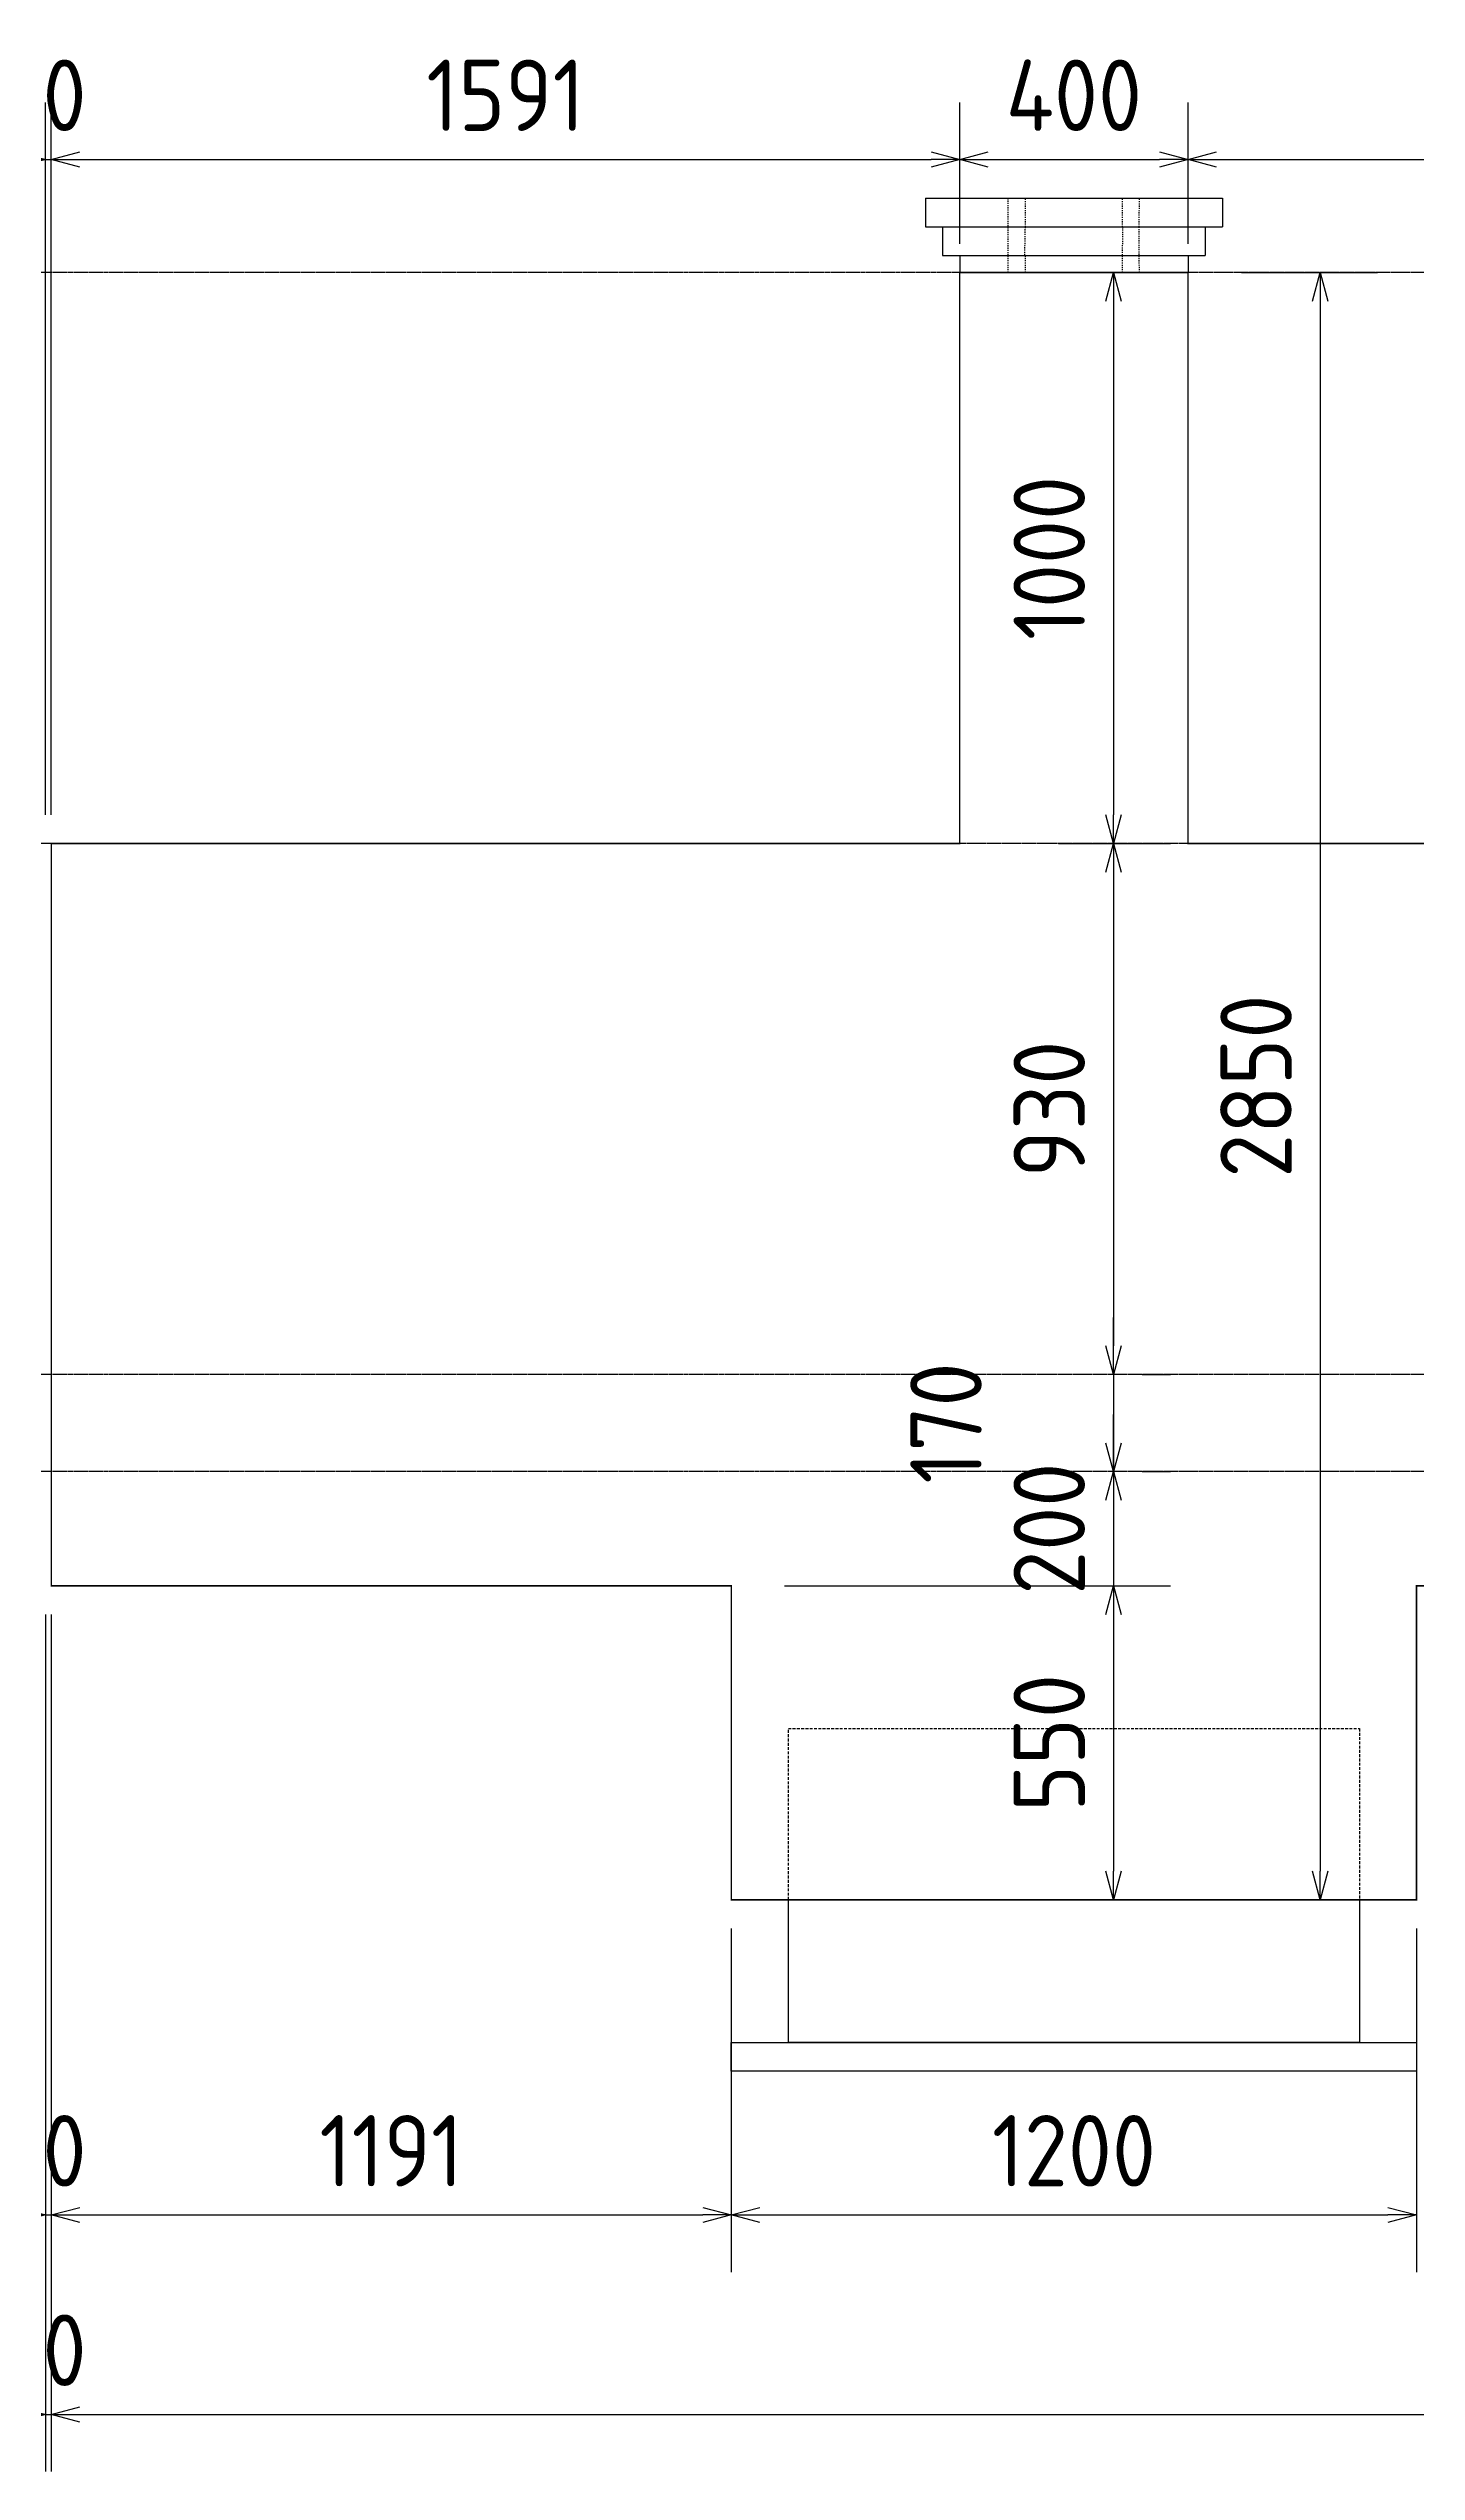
# Model space of a CAD drawing. Header units: centimetres. Extents: x -6122352 to 7132207, y -1694241 to 1947892.
# Drawn here: x 3296709 to 3299105, y 50734 to 54977 of the extents above; entities that cross this region are included whole.
import ezdxf

# ---------------------------------------------------------------- set-up
doc = ezdxf.new("R2010")
doc.units = ezdxf.units.CM
doc.header["$MEASUREMENT"] = 0
doc.header["$PDMODE"] = 66
doc.header["$PDSIZE"] = 100
for name, pattern in [('23585-XR-AR-END-SETTING OUT PLAN$0$HIDDEN', [0.375, 0.25, -0.125]), ('DASHED2', [0.375, 0.25, -0.125]), ('DXK_LINE_DOT2', [3.9198, 1.9599, -1.9599])]:
    doc.linetypes.add(name, pattern=pattern)
doc.layers.add('@MI-TYPE-01', color=30, linetype='Continuous')
doc.styles.add('Schueco-BEMSTIL', font='isocpeur.ttf', dxfattribs={"width": 0.9})
doc.dimstyles.new('MI- JWC-TXT-2.5 MM', dxfattribs={"dimscale": 1.5, "dimtxt": 2.5, "dimasz": 1, "dimexe": 2, "dimexo": 1, "dimgap": 1, "dimtad": 1, "dimdec": 0, "dimdsep": 46, "dimtxsty": 'Schueco-BEMSTIL', "dimblk": 'OPEN30', "dimcen": 0, "dimdle": 2, "dimclrd": 140, "dimclre": 8, "dimclrt": 40, "dimadec": 0, "dimazin": 2, "dimtfac": 1, "dimtdec": 0, "dimtix": 1, "dimtmove": 2, "dimatfit": 3, "dimldrblk": 'OPEN', "dimfxl": 2, "dimlwd": -1, "dimlwe": -1, "dimarcsym": 0})

# ---------------------------------------------------------------- blocks, each defined once
blk = doc.blocks.new('T1-FOOTING ELEVATION')
at = {"color": 9}
blk.add_lwpolyline([(-600, -250), (600, -250), (600, -300), (-600, -300)], close=True, dxfattribs=at)
at = {"layer": '@MI-TYPE-01', "color": 114, "linetype": '23585-XR-AR-END-SETTING OUT PLAN$0$HIDDEN', "ltscale": 20, "true_color": 0x139b48}
blk.add_lwpolyline([(-500, 0), (-500, 300), (500, 300), (500, 0)], dxfattribs=at)
at = {"layer": '@MI-TYPE-01', "color": 114, "true_color": 0x139b48}
blk.add_lwpolyline([(-500, 0), (500, 0), (500, -250), (-500, -250)], close=True, dxfattribs=at)
blk = doc.blocks.new('_Open30')
at = {"color": 0, "linetype": 'ByBlock', "lineweight": -2}
for p, q in [((-1, 0.268), (0, 0)), ((0, 0), (-1, -0.268)), ((0, 0), (-1, 0))]:
    blk.add_line(p, q, dxfattribs=at)
blk = doc.blocks.new('*D4572')
at = {"layer": '@MI-TYPE-01', "color": 8, "transparency": 16777216}
for p, q in [((3298477.8, 54585.1), (3298674.1, 54585.1)), ((3298477.8, 53585.1), (3298674.1, 53585.1))]:
    blk.add_line(p, q, dxfattribs=at)
at = {"layer": '@MI-TYPE-01', "color": 140, "transparency": 16777216}
blk.add_line((3298574.1, 54535.1), (3298574.1, 53635.1), dxfattribs=at)
at = {"layer": 'Defpoints', "color": 0, "transparency": 16777216}
for p in [(3298427.8, 54585.1), (3298427.8, 53585.1), (3298574.1, 53585.1)]:
    blk.add_point(p, dxfattribs=at)
at = {"layer": '@MI-TYPE-01', "color": 140, "transparency": 16777216, "xscale": 50, "yscale": 50, "zscale": 50}
for p, rotation in [((3298574.1, 54585.1), 90), ((3298574.1, 53585.1), 270)]:
    blk.add_blockref('_Open30', p, dxfattribs=dict(at, rotation=rotation))
at = {"layer": '@MI-TYPE-01', "color": 40, "transparency": 16777216, "insert": (3298461.6, 54085.1), "char_height": 125, "attachment_point": 5, "rotation": 90, "style": 'Schueco-BEMSTIL'}
blk.add_mtext('1000', dxfattribs=at)
blk = doc.blocks.new('_Open')
at = {"color": 0, "linetype": 'ByBlock', "lineweight": -2}
for p, q in [((-1, 0.2), (0, 0)), ((-1, -0.2), (0, 0)), ((0, 0), (-1, 0))]:
    blk.add_line(p, q, dxfattribs=at)
blk = doc.blocks.new('*D4573')
at = {"layer": '@MI-TYPE-01', "color": 8, "transparency": 16777216}
for p, q in [((3298477.8, 53585.1), (3298674.1, 53585.1)), ((3298624.1, 52655.1), (3298674.1, 52655.1))]:
    blk.add_line(p, q, dxfattribs=at)
at = {"layer": '@MI-TYPE-01', "color": 140, "transparency": 16777216}
blk.add_line((3298574.1, 53535.1), (3298574.1, 52705.1), dxfattribs=at)
at = {"layer": 'Defpoints', "color": 0, "transparency": 16777216}
for p in [(3298427.8, 53585.1), (3298574.1, 52655.1), (3298574.1, 52655.1)]:
    blk.add_point(p, dxfattribs=at)
at = {"layer": '@MI-TYPE-01', "color": 140, "transparency": 16777216, "xscale": 50, "yscale": 50, "zscale": 50}
for p, rotation in [((3298574.1, 53585.1), 90), ((3298574.1, 52655.1), 270)]:
    blk.add_blockref('_Open30', p, dxfattribs=dict(at, rotation=rotation))
at = {"layer": '@MI-TYPE-01', "color": 40, "transparency": 16777216, "insert": (3298461.6, 53120.1), "char_height": 125, "attachment_point": 5, "rotation": 90, "style": 'Schueco-BEMSTIL'}
blk.add_mtext('930', dxfattribs=at)
blk = doc.blocks.new('*D4574')
at = {"layer": '@MI-TYPE-01', "color": 140, "transparency": 16777216}
for p, q in [((3298574.1, 52705.1), (3298574.1, 52755.1)), ((3298574.1, 52655.1), (3298574.1, 52485.1)), ((3298574.1, 52435.1), (3298574.1, 52385.1))]:
    blk.add_line(p, q, dxfattribs=at)
at = {"layer": '@MI-TYPE-01', "color": 8, "transparency": 16777216}
for p, q in [((3298624.1, 52655.1), (3298674.1, 52655.1)), ((3298624.1, 52485.1), (3298674.1, 52485.1))]:
    blk.add_line(p, q, dxfattribs=at)
at = {"layer": 'Defpoints', "color": 0, "transparency": 16777216}
for p in [(3298574.1, 52655.1), (3298574.1, 52485.1), (3298574.1, 52485.1)]:
    blk.add_point(p, dxfattribs=at)
at = {"layer": '@MI-TYPE-01', "color": 140, "transparency": 16777216, "xscale": 50, "yscale": 50, "zscale": 50}
for p, rotation in [((3298574.1, 52655.1), 270), ((3298574.1, 52485.1), 90)]:
    blk.add_blockref('_Open30', p, dxfattribs=dict(at, rotation=rotation))
at = {"layer": '@MI-TYPE-01', "color": 40, "transparency": 16777216, "insert": (3298280.7, 52570.1), "char_height": 125, "attachment_point": 5, "rotation": 90, "style": 'Schueco-BEMSTIL'}
blk.add_mtext('170', dxfattribs=at)
blk = doc.blocks.new('*D4575')
at = {"layer": '@MI-TYPE-01', "color": 140, "transparency": 16777216}
for p, q in [((3298574.1, 52535.1), (3298574.1, 52585.1)), ((3298574.1, 52485.1), (3298574.1, 52285.1)), ((3298574.1, 52235.1), (3298574.1, 52185.1))]:
    blk.add_line(p, q, dxfattribs=at)
at = {"layer": '@MI-TYPE-01', "color": 8, "transparency": 16777216}
for p, q in [((3298624.1, 52485.1), (3298674.1, 52485.1)), ((3297998.3, 52285.1), (3298674.1, 52285.1))]:
    blk.add_line(p, q, dxfattribs=at)
at = {"layer": 'Defpoints', "color": 0, "transparency": 16777216}
for p in [(3298574.1, 52485.1), (3297948.3, 52285.1), (3298574.1, 52285.1)]:
    blk.add_point(p, dxfattribs=at)
at = {"layer": '@MI-TYPE-01', "color": 140, "transparency": 16777216, "xscale": 50, "yscale": 50, "zscale": 50}
for p, rotation in [((3298574.1, 52485.1), 270), ((3298574.1, 52285.1), 90)]:
    blk.add_blockref('_Open30', p, dxfattribs=dict(at, rotation=rotation))
at = {"layer": '@MI-TYPE-01', "color": 40, "transparency": 16777216, "insert": (3298461.6, 52385.1), "char_height": 125, "attachment_point": 5, "rotation": 90, "style": 'Schueco-BEMSTIL'}
blk.add_mtext('200', dxfattribs=at)
blk = doc.blocks.new('*D4576')
at = {"layer": '@MI-TYPE-01', "color": 8, "transparency": 16777216}
for p, q in [((3297998.3, 52285.1), (3298674.1, 52285.1)), ((3298598.3, 51735.1), (3298674.1, 51735.1))]:
    blk.add_line(p, q, dxfattribs=at)
at = {"layer": '@MI-TYPE-01', "color": 140, "transparency": 16777216}
blk.add_line((3298574.1, 52235.1), (3298574.1, 51785.1), dxfattribs=at)
at = {"layer": 'Defpoints', "color": 0, "transparency": 16777216}
for p in [(3297948.3, 52285.1), (3298548.3, 51735.1), (3298574.1, 51735.1)]:
    blk.add_point(p, dxfattribs=at)
at = {"layer": '@MI-TYPE-01', "color": 140, "transparency": 16777216, "xscale": 50, "yscale": 50, "zscale": 50}
for p, rotation in [((3298574.1, 52285.1), 90), ((3298574.1, 51735.1), 270)]:
    blk.add_blockref('_Open30', p, dxfattribs=dict(at, rotation=rotation))
at = {"layer": '@MI-TYPE-01', "color": 40, "transparency": 16777216, "insert": (3298461.6, 52010.1), "char_height": 125, "attachment_point": 5, "rotation": 90, "style": 'Schueco-BEMSTIL'}
blk.add_mtext('550', dxfattribs=at)
blk = doc.blocks.new('*D4577')
at = {"layer": '@MI-TYPE-01', "color": 8, "transparency": 16777216}
for p, q in [((3298798.3, 54585.1), (3299036.3, 54585.1)), ((3298798.3, 51735.1), (3299036.3, 51735.1))]:
    blk.add_line(p, q, dxfattribs=at)
at = {"layer": '@MI-TYPE-01', "color": 140, "transparency": 16777216}
blk.add_line((3298936.3, 54535.1), (3298936.3, 51785.1), dxfattribs=at)
at = {"layer": 'Defpoints', "color": 0, "transparency": 16777216}
for p in [(3298748.3, 54585.1), (3298748.3, 51735.1), (3298936.3, 51735.1)]:
    blk.add_point(p, dxfattribs=at)
at = {"layer": '@MI-TYPE-01', "color": 140, "transparency": 16777216, "xscale": 50, "yscale": 50, "zscale": 50}
for p, rotation in [((3298936.3, 54585.1), 90), ((3298936.3, 51735.1), 270)]:
    blk.add_blockref('_Open30', p, dxfattribs=dict(at, rotation=rotation))
at = {"layer": '@MI-TYPE-01', "color": 40, "transparency": 16777216, "insert": (3298823.8, 53160.1), "char_height": 125, "attachment_point": 5, "rotation": 90, "style": 'Schueco-BEMSTIL'}
blk.add_mtext('2850', dxfattribs=at)
blk = doc.blocks.new('*D4610')
at = {"layer": '@MI-TYPE-01', "color": 8, "transparency": 16777216}
for p, q in [((3296704.1, 52235.1), (3296704.1, 51083.2)), ((3296714.1, 52235.1), (3296714.1, 51083.2))]:
    blk.add_line(p, q, dxfattribs=at)
at = {"layer": '@MI-TYPE-01', "color": 140, "transparency": 16777216}
for p, q in [((3296654.1, 51183.2), (3296604.1, 51183.2)), ((3296704.1, 51183.2), (3296714.1, 51183.2)), ((3296764.1, 51183.2), (3296814.1, 51183.2))]:
    blk.add_line(p, q, dxfattribs=at)
at = {"layer": 'Defpoints', "color": 0, "transparency": 16777216}
for p in [(3296704.1, 52285.1), (3296714.1, 52285.1), (3296714.1, 51183.2)]:
    blk.add_point(p, dxfattribs=at)
at = {"layer": '@MI-TYPE-01', "color": 140, "transparency": 16777216, "xscale": 50, "yscale": 50, "zscale": 50}
blk.add_blockref('_Open30', (3296704.1, 51183.2), dxfattribs=at)
at = {"layer": '@MI-TYPE-01', "color": 140, "transparency": 16777216, "xscale": 50, "yscale": 50, "zscale": 50, "rotation": 180}
blk.add_blockref('_Open30', (3296714.1, 51183.2), dxfattribs=at)
at = {"layer": '@MI-TYPE-01', "color": 40, "transparency": 16777216, "insert": (3296709.1, 51295.7), "char_height": 125, "attachment_point": 5, "style": 'Schueco-BEMSTIL'}
blk.add_mtext('10', dxfattribs=at)
blk = doc.blocks.new('*D4611')
at = {"layer": '@MI-TYPE-01', "color": 8, "transparency": 16777216}
for p, q in [((3296714.1, 52235.1), (3296714.1, 51083.2)), ((3297904.8, 51685.1), (3297904.8, 51083.2))]:
    blk.add_line(p, q, dxfattribs=at)
at = {"layer": '@MI-TYPE-01', "color": 140, "transparency": 16777216}
blk.add_line((3296764.1, 51183.2), (3297854.8, 51183.2), dxfattribs=at)
at = {"layer": 'Defpoints', "color": 0, "transparency": 16777216}
for p in [(3296714.1, 52285.1), (3297904.8, 51735.1), (3297904.8, 51183.2)]:
    blk.add_point(p, dxfattribs=at)
at = {"layer": '@MI-TYPE-01', "color": 140, "transparency": 16777216, "xscale": 50, "yscale": 50, "zscale": 50, "rotation": 180}
blk.add_blockref('_Open30', (3296714.1, 51183.2), dxfattribs=at)
at = {"layer": '@MI-TYPE-01', "color": 140, "transparency": 16777216, "xscale": 50, "yscale": 50, "zscale": 50}
blk.add_blockref('_Open30', (3297904.8, 51183.2), dxfattribs=at)
at = {"layer": '@MI-TYPE-01', "color": 40, "transparency": 16777216, "insert": (3297309.5, 51295.7), "char_height": 125, "attachment_point": 5, "style": 'Schueco-BEMSTIL'}
blk.add_mtext('1191', dxfattribs=at)
blk = doc.blocks.new('*D4612')
at = {"layer": '@MI-TYPE-01', "color": 8, "transparency": 16777216}
for p, q in [((3297904.8, 51685.1), (3297904.8, 51083.2)), ((3299104.8, 51685.1), (3299104.8, 51083.2))]:
    blk.add_line(p, q, dxfattribs=at)
at = {"layer": '@MI-TYPE-01', "color": 140, "transparency": 16777216}
blk.add_line((3297954.8, 51183.2), (3299054.8, 51183.2), dxfattribs=at)
at = {"layer": 'Defpoints', "color": 0, "transparency": 16777216}
for p in [(3297904.8, 51735.1), (3299104.8, 51735.1), (3299104.8, 51183.2)]:
    blk.add_point(p, dxfattribs=at)
at = {"layer": '@MI-TYPE-01', "color": 140, "transparency": 16777216, "xscale": 50, "yscale": 50, "zscale": 50, "rotation": 180}
blk.add_blockref('_Open30', (3297904.8, 51183.2), dxfattribs=at)
at = {"layer": '@MI-TYPE-01', "color": 140, "transparency": 16777216, "xscale": 50, "yscale": 50, "zscale": 50}
blk.add_blockref('_Open30', (3299104.8, 51183.2), dxfattribs=at)
at = {"layer": '@MI-TYPE-01', "color": 40, "transparency": 16777216, "insert": (3298504.8, 51295.7), "char_height": 125, "attachment_point": 5, "style": 'Schueco-BEMSTIL'}
blk.add_mtext('1200', dxfattribs=at)
blk = doc.blocks.new('*D4624')
at = {"layer": '@MI-TYPE-01', "color": 8, "transparency": 16777216}
for p, q in [((3296704.1, 52235.1), (3296704.1, 50733.9)), ((3296714.1, 52235.1), (3296714.1, 50733.9))]:
    blk.add_line(p, q, dxfattribs=at)
at = {"layer": '@MI-TYPE-01', "color": 140, "transparency": 16777216}
for p, q in [((3296654.1, 50833.9), (3296604.1, 50833.9)), ((3296704.1, 50833.9), (3296714.1, 50833.9)), ((3296764.1, 50833.9), (3296814.1, 50833.9))]:
    blk.add_line(p, q, dxfattribs=at)
at = {"layer": 'Defpoints', "color": 0, "transparency": 16777216}
for p in [(3296704.1, 52285.1), (3296714.1, 52285.1), (3296714.1, 50833.9)]:
    blk.add_point(p, dxfattribs=at)
at = {"layer": '@MI-TYPE-01', "color": 140, "transparency": 16777216, "xscale": 50, "yscale": 50, "zscale": 50}
blk.add_blockref('_Open30', (3296704.1, 50833.9), dxfattribs=at)
at = {"layer": '@MI-TYPE-01', "color": 140, "transparency": 16777216, "xscale": 50, "yscale": 50, "zscale": 50, "rotation": 180}
blk.add_blockref('_Open30', (3296714.1, 50833.9), dxfattribs=at)
at = {"layer": '@MI-TYPE-01', "color": 40, "transparency": 16777216, "insert": (3296709.1, 50946.4), "char_height": 125, "attachment_point": 5, "style": 'Schueco-BEMSTIL'}
blk.add_mtext('10', dxfattribs=at)
blk = doc.blocks.new('*D4625')
at = {"layer": '@MI-TYPE-01', "color": 8, "transparency": 16777216}
for p, q in [((3296714.1, 52235.1), (3296714.1, 50733.9)), ((3302293.8, 51685.1), (3302293.8, 50733.9))]:
    blk.add_line(p, q, dxfattribs=at)
at = {"layer": '@MI-TYPE-01', "color": 140, "transparency": 16777216}
blk.add_line((3296764.1, 50833.9), (3302243.8, 50833.9), dxfattribs=at)
at = {"layer": 'Defpoints', "color": 0, "transparency": 16777216}
for p in [(3296714.1, 52285.1), (3302293.8, 51735.1), (3302293.8, 50833.9)]:
    blk.add_point(p, dxfattribs=at)
at = {"layer": '@MI-TYPE-01', "color": 140, "transparency": 16777216, "xscale": 50, "yscale": 50, "zscale": 50, "rotation": 180}
blk.add_blockref('_Open30', (3296714.1, 50833.9), dxfattribs=at)
at = {"layer": '@MI-TYPE-01', "color": 140, "transparency": 16777216, "xscale": 50, "yscale": 50, "zscale": 50}
blk.add_blockref('_Open30', (3302293.8, 50833.9), dxfattribs=at)
at = {"layer": '@MI-TYPE-01', "color": 40, "transparency": 16777216, "insert": (3299504, 50946.4), "char_height": 125, "attachment_point": 5, "style": 'Schueco-BEMSTIL'}
blk.add_mtext('5580', dxfattribs=at)
blk = doc.blocks.new('*D4651')
at = {"layer": '@MI-TYPE-01', "color": 8, "transparency": 16777216}
for p, q in [((3296704.1, 53635.1), (3296704.1, 54883)), ((3296714.1, 53635.1), (3296714.1, 54883))]:
    blk.add_line(p, q, dxfattribs=at)
at = {"layer": '@MI-TYPE-01', "color": 140, "transparency": 16777216}
for p, q in [((3296654.1, 54783), (3296604.1, 54783)), ((3296704.1, 54783), (3296714.1, 54783)), ((3296764.1, 54783), (3296814.1, 54783))]:
    blk.add_line(p, q, dxfattribs=at)
at = {"layer": 'Defpoints', "color": 0, "transparency": 16777216}
for p in [(3296714.1, 54783), (3296704.1, 53585.1), (3296714.1, 53585.1)]:
    blk.add_point(p, dxfattribs=at)
at = {"layer": '@MI-TYPE-01', "color": 140, "transparency": 16777216, "xscale": 50, "yscale": 50, "zscale": 50}
blk.add_blockref('_Open30', (3296704.1, 54783), dxfattribs=at)
at = {"layer": '@MI-TYPE-01', "color": 140, "transparency": 16777216, "xscale": 50, "yscale": 50, "zscale": 50, "rotation": 180}
blk.add_blockref('_Open30', (3296714.1, 54783), dxfattribs=at)
at = {"layer": '@MI-TYPE-01', "color": 40, "transparency": 16777216, "insert": (3296709.1, 54895.5), "char_height": 125, "attachment_point": 5, "style": 'Schueco-BEMSTIL'}
blk.add_mtext('10', dxfattribs=at)
blk = doc.blocks.new('*D4652')
at = {"layer": '@MI-TYPE-01', "color": 8, "transparency": 16777216}
for p, q in [((3296714.1, 53635.1), (3296714.1, 54883)), ((3298304.8, 54635.1), (3298304.8, 54883))]:
    blk.add_line(p, q, dxfattribs=at)
at = {"layer": '@MI-TYPE-01', "color": 140, "transparency": 16777216}
blk.add_line((3296764.1, 54783), (3298254.8, 54783), dxfattribs=at)
at = {"layer": 'Defpoints', "color": 0, "transparency": 16777216}
for p in [(3298304.8, 54783), (3298304.8, 54585.1), (3296714.1, 53585.1)]:
    blk.add_point(p, dxfattribs=at)
at = {"layer": '@MI-TYPE-01', "color": 140, "transparency": 16777216, "xscale": 50, "yscale": 50, "zscale": 50, "rotation": 180}
blk.add_blockref('_Open30', (3296714.1, 54783), dxfattribs=at)
at = {"layer": '@MI-TYPE-01', "color": 140, "transparency": 16777216, "xscale": 50, "yscale": 50, "zscale": 50}
blk.add_blockref('_Open30', (3298304.8, 54783), dxfattribs=at)
at = {"layer": '@MI-TYPE-01', "color": 40, "transparency": 16777216, "insert": (3297509.5, 54895.5), "char_height": 125, "attachment_point": 5, "style": 'Schueco-BEMSTIL'}
blk.add_mtext('1591', dxfattribs=at)
blk = doc.blocks.new('*D4653')
at = {"layer": '@MI-TYPE-01', "color": 8, "transparency": 16777216}
for p, q in [((3298304.8, 54635.1), (3298304.8, 54883)), ((3298704.8, 54635.1), (3298704.8, 54883))]:
    blk.add_line(p, q, dxfattribs=at)
at = {"layer": '@MI-TYPE-01', "color": 140, "transparency": 16777216}
blk.add_line((3298354.8, 54783), (3298654.8, 54783), dxfattribs=at)
at = {"layer": 'Defpoints', "color": 0, "transparency": 16777216}
for p in [(3298704.8, 54783), (3298304.8, 54585.1), (3298704.8, 54585.1)]:
    blk.add_point(p, dxfattribs=at)
at = {"layer": '@MI-TYPE-01', "color": 140, "transparency": 16777216, "xscale": 50, "yscale": 50, "zscale": 50, "rotation": 180}
blk.add_blockref('_Open30', (3298304.8, 54783), dxfattribs=at)
at = {"layer": '@MI-TYPE-01', "color": 140, "transparency": 16777216, "xscale": 50, "yscale": 50, "zscale": 50}
blk.add_blockref('_Open30', (3298704.8, 54783), dxfattribs=at)
at = {"layer": '@MI-TYPE-01', "color": 40, "transparency": 16777216, "insert": (3298504.8, 54895.5), "char_height": 125, "attachment_point": 5, "style": 'Schueco-BEMSTIL'}
blk.add_mtext('400', dxfattribs=at)
blk = doc.blocks.new('*D4654')
at = {"layer": '@MI-TYPE-01', "color": 8, "transparency": 16777216}
for p, q in [((3298704.8, 54635.1), (3298704.8, 54883)), ((3301893.8, 54635.1), (3301893.8, 54883))]:
    blk.add_line(p, q, dxfattribs=at)
at = {"layer": '@MI-TYPE-01', "color": 140, "transparency": 16777216}
blk.add_line((3298754.8, 54783), (3301843.8, 54783), dxfattribs=at)
at = {"layer": 'Defpoints', "color": 0, "transparency": 16777216}
for p in [(3301893.8, 54783), (3298704.8, 54585.1), (3301893.8, 54585.1)]:
    blk.add_point(p, dxfattribs=at)
at = {"layer": '@MI-TYPE-01', "color": 140, "transparency": 16777216, "xscale": 50, "yscale": 50, "zscale": 50, "rotation": 180}
blk.add_blockref('_Open30', (3298704.8, 54783), dxfattribs=at)
at = {"layer": '@MI-TYPE-01', "color": 140, "transparency": 16777216, "xscale": 50, "yscale": 50, "zscale": 50}
blk.add_blockref('_Open30', (3301893.8, 54783), dxfattribs=at)
at = {"layer": '@MI-TYPE-01', "color": 40, "transparency": 16777216, "insert": (3300299.3, 54895.5), "char_height": 125, "attachment_point": 5, "style": 'Schueco-BEMSTIL'}
blk.add_mtext('3189', dxfattribs=at)
blk = doc.blocks.new('COPING')
at = {"color": 144, "linetype": 'Continuous', "true_color": 0x1571b2}
for p, q in [((-40577.1, 19537.3), (-40057.1, 19537.3)), ((-40577.1, 19537.3), (-40577.1, 19487.3)), ((-40057.1, 19537.3), (-40057.1, 19487.3)), ((-40577.1, 19487.3), (-40057.1, 19487.3)), ((-40547.1, 19487.3), (-40547.1, 19437.3)), ((-40087.1, 19487.3), (-40087.1, 19437.3)), ((-40547.1, 19437.3), (-40087.1, 19437.3)), ((-40517.1, 19437.3), (-40517.1, 19407.3)), ((-40117.1, 19437.3), (-40117.1, 19407.3)), ((-40517.1, 19407.3), (-40117.1, 19407.3))]:
    blk.add_line(p, q, dxfattribs=at)
at = {"color": 144, "linetype": 'DXK_LINE_DOT2', "true_color": 0x1571b2}
for p, q in [((-40432.1, 19437.3), (-40432.1, 19537.3)), ((-40402.1, 19487.3), (-40402.1, 19537.3)), ((-40232.1, 19487.3), (-40232.1, 19537.3)), ((-40203.1, 19487.3), (-40202.1, 19537.3)), ((-40403.1, 19437.9), (-40402.1, 19487)), ((-40232.1, 19437.6), (-40231.1, 19486.8)), ((-40203.1, 19438.4), (-40203.1, 19486.5)), ((-40432.1, 19407.3), (-40432.1, 19437.3)), ((-40402.1, 19407.3), (-40402.1, 19437.3)), ((-40232.1, 19407.3), (-40232.1, 19437.3)), ((-40202.1, 19407.3), (-40203.1, 19437.3))]:
    blk.add_line(p, q, dxfattribs=at)

msp = doc.modelspace()

# ---------------------------------------------------------------- linework, layer by layer
at = {"color": 160, "linetype": 'DASHED2', "ltscale": 5}
for points in [[(3302945.1932, 54585.10894), (3284350.31275, 54585.10894)], [(3302945.1932, 53585.10894), (3284350.31275, 53585.10894)], [(3302945.1932, 52655.10894), (3284350.31275, 52655.10894)], [(3302945.1932, 52485.10894), (3284350.31275, 52485.10894)]]:
    msp.add_lwpolyline(points, dxfattribs=at)
at = {"layer": '@MI-TYPE-01', "color": 30, "ltscale": 20, "const_width": 2.5}
msp.add_lwpolyline([(3302293.84301, 51735.10894), (3302293.84301, 54585.10894), (3301893.84301, 54585.10894), (3301893.84301, 53585.10894), (3298704.80905, 53585.10894), (3298704.80905, 54585.10894), (3298304.80905, 54585.10894), (3298304.80905, 53585.10894), (3296714.10652, 53585.10894), (3296714.10652, 52285.10894), (3297904.80905, 52285.10894), (3297904.80905, 51735.10894), (3299104.80905, 51735.10894), (3299104.80905, 51735.10894), (3299104.80905, 52285.10894), (3301293.84301, 52285.10894), (3301293.84301, 51735.10894), (3302293.84301, 51735.10894), (3302293.84301, 51735.10894)], dxfattribs=at)

# ---------------------------------------------------------------- block references
msp.add_blockref('COPING', (3338821.91346, 35177.79074))
at = {"layer": '@MI-TYPE-01', "color": 30}
msp.add_blockref('T1-FOOTING ELEVATION', (3298504.80905, 51735.10894), dxfattribs=at)

# ---------------------------------------------------------------- dimensions: what is measured, and where the dimension line sits
at = {"layer": '@MI-TYPE-01'}
for base, p1, p2, picture, middle in [((3296714.10652, 54782.96805), (3296704.10652, 53585.10894), (3296714.10652, 53585.10894), '*D4651', (3296709.10652, 54895.46805)), ((3298304.80905, 54782.96805), (3296714.10652, 53585.10894), (3298304.80905, 54585.10894), '*D4652', (3297509.45779, 54895.46805)), ((3298704.80905, 54782.96805), (3298304.80905, 54585.10894), (3298704.80905, 54585.10894), '*D4653', (3298504.80905, 54895.46805)), ((3301893.84301, 54782.96805), (3298704.80905, 54585.10894), (3301893.84301, 54585.10894), '*D4654', (3300299.32603, 54895.46805)), ((3296714.10652, 51183.24403), (3296704.10652, 52285.10894), (3296714.10652, 52285.10894), '*D4610', (3296709.10652, 51295.74403)), ((3296714.10652, 50833.89232), (3296704.10652, 52285.10894), (3296714.10652, 52285.10894), '*D4624', (3296709.10652, 50946.39232)), ((3297904.80905, 51183.24403), (3296714.10652, 52285.10894), (3297904.80905, 51735.10894), '*D4611', (3297309.45779, 51295.74403)), ((3302293.84301, 50833.89232), (3296714.10652, 52285.10894), (3302293.84301, 51735.10894), '*D4625', (3299503.97477, 50946.39232)), ((3299104.80905, 51183.24403), (3297904.80905, 51735.10894), (3299104.80905, 51735.10894), '*D4612', (3298504.80905, 51295.74403))]:
    dim = msp.add_linear_dim(base=base, p1=p1, p2=p2, dimstyle='MI- JWC-TXT-2.5 MM', dxfattribs=at)
    dim.commit()
    dim.dimension.update_dxf_attribs({"geometry": picture, "text_midpoint": middle})
for base, p1, p2, picture, middle in [((3298574.1484, 53585.10894), (3298427.75976, 54585.10894), (3298427.75976, 53585.10894), '*D4572', (3298461.6484, 54085.10894)), ((3298936.26165, 51735.10894), (3298748.29516, 54585.10894), (3298748.29516, 51735.10894), '*D4577', (3298823.76165, 53160.10894)), ((3298574.1484, 52655.10894), (3298427.75976, 53585.10894), (3298574.1484, 52655.10894), '*D4573', (3298461.6484, 53120.10894)), ((3298574.1484, 52285.10894), (3298574.1484, 52485.10894), (3297948.29516, 52285.10894), '*D4575', (3298461.6484, 52385.10894)), ((3298574.1484, 51735.10894), (3297948.29516, 52285.10894), (3298548.29516, 51735.10894), '*D4576', (3298461.6484, 52010.10894))]:
    dim = msp.add_linear_dim(base=base, p1=p1, p2=p2, angle=90, dimstyle='MI- JWC-TXT-2.5 MM', dxfattribs=at)
    dim.commit()
    dim.dimension.update_dxf_attribs({"geometry": picture, "text_midpoint": middle})
dim = msp.add_linear_dim(base=(3298574.1484, 52485.10894), p1=(3298574.1484, 52655.10894), p2=(3298574.1484, 52485.10894), angle=90, dimstyle='MI- JWC-TXT-2.5 MM', dxfattribs=at)
dim.commit()
dim.dimension.update_dxf_attribs({"geometry": '*D4574', "text_midpoint": (3298280.66939, 52570.10894), "dimtype": 160})

doc.saveas('drawing.dxf')
